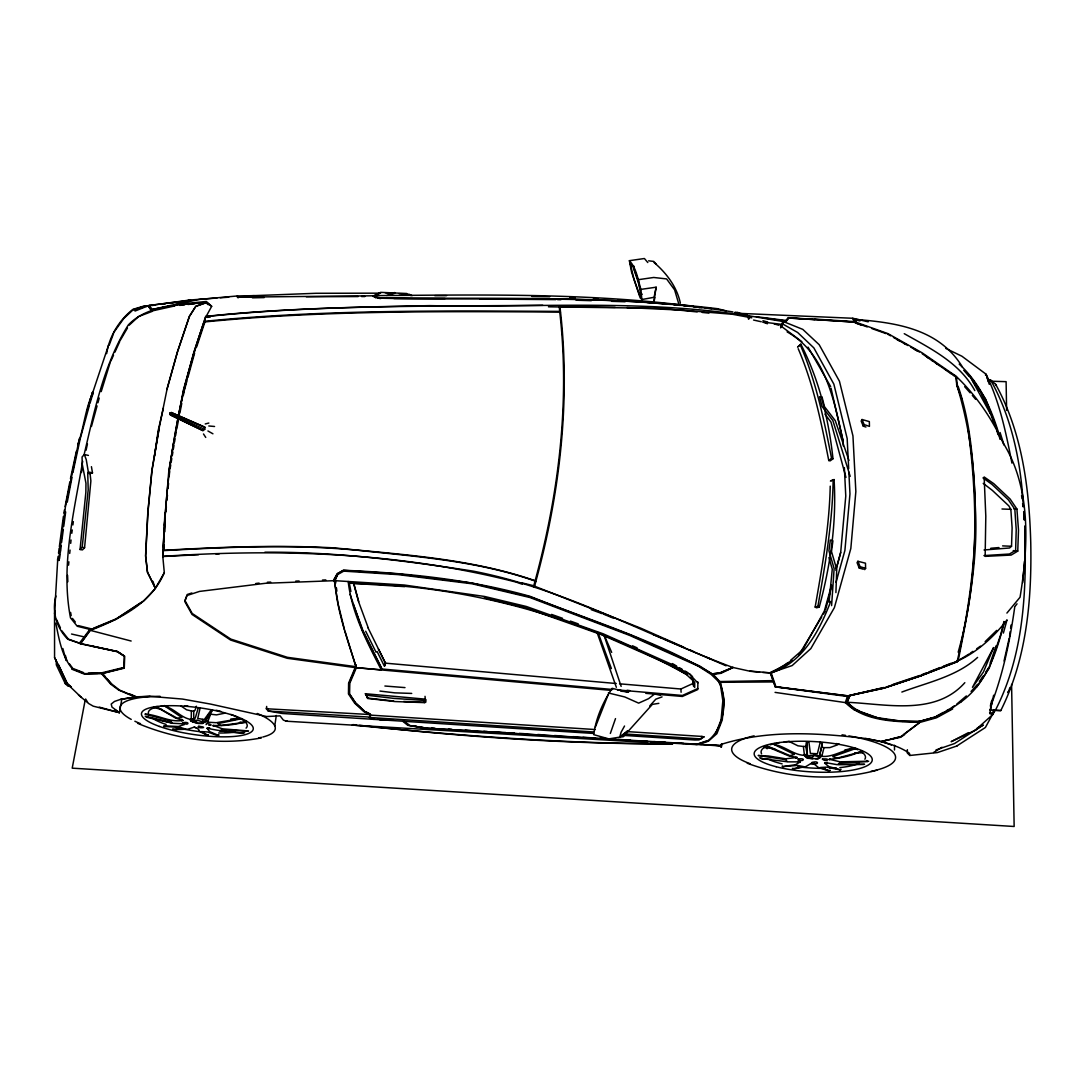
<?xml version="1.0" encoding="UTF-8"?>
<svg xmlns="http://www.w3.org/2000/svg" width="1085" height="1085" viewBox="0 0 1085 1085"><rect width="100%" height="100%" fill="white"/><g stroke="black" fill="none" stroke-linecap="round" stroke-linejoin="round"><path stroke-width="1.5" d="M907.358 749.694L907.345 753.058L909.827 755.472L937.413 752.57L957.377 745.829M692.773 679.359L693.681 686.452L692.773 679.359L690.67 677.298M694.685 687.483L694.726 682.289L686.113 674.233L669.838 664.834L601.497 634.698L525.33 607.749L484.249 597.93M697.886 681.936L697.764 689.545L682.37 696.462L645.792 693.342M894.488 749.979L894.528 745.3M57.681 560.131L54.548 613.798L54.562 657.537L67.419 684.079L81.429 697.479M218.994 734.87L217.814 735.359M164.486 705.508L165.34 706.403C175.499 709.102 182.524 719.775 193.727 719.653L193.727 711.109L195.015 710.268L196.385 706.213M815.445 758.632L818.226 758.51L818.253 757.357M812.651 758.768L807.281 757.872L805.219 756.34L805.26 755.187M807.281 757.872L807.308 756.72M1024.85 558.002L1024.783 525.967M984.041 549.973L1009.579 547.993L1011.532 546.27L1012.115 527.852L1010.84 509.34L1008.819 505.854L992.355 490.393L983.227 483.367M123.839 667.451L124.246 656.154L117.234 651.502L92.754 646.28M835.911 592.586L836.725 569.354L831.503 551.533L832.914 540.832L830.351 540.045L828.926 550.746L834.134 568.581L831.598 605.633M1017.757 551.112L1018.503 530.077L1016.916 509.055L1010.135 499.046L993.765 483.652L984.149 476.966L985.804 516.284L985.153 556.361L1011.166 555.072L1017.757 551.112L1013.241 550.61M830.228 486.148C829.36 526.822 822.118 567.062 815.16 607.058L816.517 607.803L819.243 607.139C830.391 565.678 836.738 522.536 834.067 479.57L831.368 480.614M834.067 479.57L833.131 480.045C832.548 522.55 825.21 564.607 817.887 606.379L815.16 607.058M191.245 719.491L191.367 710.946L186.593 709.807L181.141 706.104M164.934 512.852L162.791 556.361L164.31 572.69C151.412 603.246 119.662 619.087 90.34 630.358L80.412 643.771L89.933 630.1L91.832 628.92M542.785 305.305C430.433 306.458 317.688 304.817 205.784 316.603L204.224 321.987C178.293 395.225 165.734 472.789 163.374 550.326L162.899 556.51L198.487 554.72M163.306 546.962L164.038 531.921M164.377 525.248L168.826 470.876L177.872 418.525M163.957 550.027L164.201 545.036M164.852 531.758L165.245 523.458M995.637 385.446L995.704 384.402L990.673 380.116L988.042 380.035M780.658 327.887L782.895 324.089L783.085 321.146L785.554 320.97L788.239 317.647L854.682 322.15L855.4 323.045M248.587 730.965L222.466 728.835L213.053 725.404C224.08 726.123 236.747 724.522 246.729 721.403M80.222 643.527L67.812 639.241C56.488 627.835 51.754 611.669 55.905 595.99M721.579 743.89L721.281 747.172L721.145 745.598L424.154 728.144L407.797 725.336L403.037 721.511M721.566 744.066L721.294 747.28L721.471 744.296C767.746 729.703 817.968 732.823 865.627 738.505C880.64 741.299 896.617 744.5 909.406 753.261L909.827 755.472M854.682 322.15L852.783 318.271L741.163 313.443M992.585 698.74L989.873 713.713L992.829 714.472L995.23 710.01M1022.694 582.726L1024.565 561.298M835.952 570.398L840.685 552.468L845.771 496.048L844.361 467.594M165.896 511.822L166.358 506.79M166.982 500.104L167.443 495.086M168.066 488.386L168.528 483.367M169.151 476.668L169.613 471.649M54.548 613.798L54.806 611.031M830.351 770.391L828.086 770.716L818.063 767.285L813.723 763.677L811.024 763.447L805.938 766.553L794.64 768.763L792.335 768.37M68.558 565.19L68.884 561.827M69.711 553.431L70.05 550.068M70.701 543.354L71.04 539.991M829.062 602.189L832.263 569.123L828.94 557.582M84.332 454.534L86.257 459.674L88.346 472.016L87.736 473.182L90.069 473.67L90.882 480.926L84.576 547.694L82.446 549.919L80.046 549.512L85.851 492.427L85.959 483.205L82.216 464.027L82.08 456.975L84.332 454.534L88.427 455.415M80.046 549.512L82.189 547.301L88.197 489.932L87.736 473.182M205.567 317.525L211.67 306.323L206.34 301.481L174.224 304.641L152.063 309.496L149.554 305.455L145.471 306.079L190.065 300.002L216.932 298.036M60.611 551.302L61.262 545.429M1009.579 636.502L1010.176 631.606M1010.583 628.337L1010.989 625.068M356.205 664.82L355.175 667.601L287.254 658.297L230.576 640.042L192.045 614.449L184.789 601.51L187.054 595.489L199.477 591.42L265.54 583.282L334.804 580.665C336.865 610.774 347.336 639.146 356.382 667.641L381.31 669.893L381.554 667.912L374.013 652.817M59.227 560.443L57.519 559.982L58.102 556.388M58.522 553.147L59.133 548.278M71.8 533.291L72.247 529.955M72.898 524.937L73.332 521.6M59.363 546.609L63.391 516.46M61.587 542.486L63.31 529.616M63.73 526.401L65.67 511.917M829.564 770.852L820.463 767.488L826.729 767.136L839.98 769.902M425.035 696.326L425.523 702.321L424.289 702.619L395.021 701.561L367.883 698.496L365.374 693.722L424.655 699.093L423.679 700.367L424.289 702.619M425.903 699.554L425.523 702.321L403.688 701.439M855.794 748.27L854.668 748.908C842.692 749.192 831.91 758.727 819.555 755.933L822.471 742.615M274.776 725.851L276.295 715.476M593.59 733.446L282.276 713.482L268.28 711.055L266.34 708.749L266.679 706.43M58.563 560.43L65.358 507.143L79.341 438.557M59.472 558.911L60.204 554.299M1014.692 607.302C1009.932 641.14 1002.893 674.775 990.483 706.688M192.56 720.033L190.946 721.023L198.053 723.492L202.624 723.519L205.201 721.023M653.848 301.467L656.154 287.2L640.909 289.383C637.926 279.767 636.556 268.158 629.381 260.685L631.551 272.064L640.164 297.86L641.859 299.528L654.052 297.304L656.154 287.2M202.719 719.436L202.542 720.535L205.024 722.122M203.383 722.122L203.207 723.207L198.175 723.18M748.311 318.854L748.514 315.938L737.068 312.263M190.526 719.369L190.35 720.467L192.859 722.04L196.846 722.895M192.859 722.04L193.035 720.955M168.812 472.002L173.817 442.029M170.169 468.367L170.711 465.085M171.254 461.803L171.796 458.521M172.352 455.239L172.895 451.957M173.437 448.675L173.98 445.392M174.536 442.11L175.078 438.828M175.621 435.546L176.163 432.264M158.993 429.443L151.995 470.497L147.94 512.391L145.675 555.832L147.438 572.283L155.386 588.287L164.31 572.69M748.908 319.031L749.409 316.088L735.237 312.249M204.699 429.402L205.051 427.395L203.627 426.595L171.335 412.517L169.884 413.331L170.86 415.175L202.922 430.609L204.699 429.402L169.884 413.331L170.86 415.175L172.027 414.375L172.271 413.046L171.335 412.517L169.884 413.331L172.271 413.046L205.051 427.395M170.169 413.317L169.925 414.633L202.922 430.609M88.577 703.487L93.229 706.172L119.377 712.655L121.791 699.405M654.282 300.518L654.865 297.317M822.362 743.089L819.555 755.933M81.456 472.517L82.067 469.303M63.839 513.11L64.476 509.828M65.1 506.546L69.833 481.889M67.256 502.152L71.976 477.481M85.172 700.083L72.207 768.166L1014.149 826.485L1011.586 684.404M721.471 744.296L721.145 746.019L690.074 743.808M178.618 415.772L183.69 389.8L193.93 352.639L203.926 322.408M130.037 694.102L135.801 696.475L135.34 697.045L118.699 690.074L110.751 684.187L101.529 673.663L101.705 672.768L111.552 684.187M178.51 415.311L183.528 389.651L193.889 352.11L205.689 316.413C280.038 308.452 354.958 307.15 429.674 305.631C535.936 307.692 643.093 299.162 748.514 315.938M176.76 429.023L178.32 421.021M179.879 413.019L181.765 403.403M183.324 395.401L183.962 392.2M767.448 323.75L762.823 322.082L782.041 324.388L783.411 321.567L745.531 315.247M821.806 756.381L823.963 747.66L829.889 747.592L837.81 744.758M773.076 743.659L774.093 744.486C785.662 746.249 795.034 756.543 807.321 755.282L807.131 741.76L807.199 745.11M82.691 461.288C73.929 512.622 60.516 565.773 70.484 617.826L77.266 626.276L91.004 629.639L115.62 619.481L143.613 601.076L154.911 589.087M84.087 454.764C94.571 410.361 103.794 364.126 128.301 324.957C148.048 304.37 179.703 305.387 206.164 302.335L208.266 304.248M86.081 450.221L87.437 443.887M70.457 478.607L76.398 451.143M72.912 472.545L80.263 438.53L89.513 404.936M145.173 716.236L171.81 722.868L171.213 721.132L144.942 714.12C157.759 714.622 169.965 722.786 182.972 720.399L175.756 718.175L157.216 707.311M122.198 667.858L102.465 672.659L102.261 673.568L124.26 668.157L124.721 656.249L117.56 651.515L80.86 643.608L68.396 639.133L61.736 630.711M990.198 709.793L993.657 695.2M868.678 761.209L840.075 761.833L829.238 759.242C840.197 758.537 853.041 755.363 862.127 750.752M958.177 652.18C978.724 580.027 977.897 503.128 968.159 429.24M1004.045 660.996L1009.213 638.143M106.642 353.615C109.382 336.119 119.025 320.401 132.831 309.401L144.847 305.767L148.197 305.78L152.402 311.286L138.582 316.549L129.074 325.256M787.14 761.494L785.73 759.663L758.157 755.485L768.221 755.974L785.689 758.795L797.136 757.452L788.768 755.879L766.864 746.548M990.415 705.684L991.514 701.168M535.773 581.736L535.136 580.706C470.524 558.409 401.572 554.584 334.017 547.871C277.123 544.846 220.201 547.071 163.374 550.326M534.349 587.378L535.827 581.479C560.145 492.346 571.022 398.588 559.901 306.54L615.209 307.38M533.535 586.673L535.136 580.706C558.789 493.607 570.032 402.074 559.765 312.06L559.29 307.069M825.617 609.512L831.639 586.687M91.452 426.459L97.067 405.912M97.935 402.752L99.223 398.005M610.028 738.709L619.738 737.122L621.068 732.28L624.54 726.014M77.794 444.674C83.925 428.331 85.457 406.848 93.351 392.105L89.974 403.389M184.274 390.6L186.959 380.835M187.854 377.58L194.581 353.167M1001.048 633.342L1003.951 621.502M1003.381 633.097L1007.029 619.861C993.399 637.492 975.835 653.414 955.234 661.986L922.304 674.951M1004.452 621.854C996.749 651.542 987.201 682.845 961.215 701.737M831.598 585.046L824.329 611.099L802.764 649.752L790.504 660.412M836.142 568.757L840.685 552.468M830.757 601.348C819.663 630.236 803.009 662.759 771.259 672.768M836.06 582.265L844.903 550.488L849.962 493.906L848.863 472.083M166.846 389.556L177.343 352.083L189.332 316.454L195.748 306.418L206.598 302.512L211.67 306.323M86.976 411.364L89.513 402.386M101.203 391.604L110.087 362.743M595.38 727.045L608.048 695.01M610.34 733.446L615.507 718.609M783.085 321.146L780.549 326.924M90.109 400.446L108.717 344.704M196.616 347.01L204.78 322.367M623.916 733.921L701.1 738.912L701.941 736.43L703.975 736.891L699.011 739.916L694.97 739.997L623.712 735.399M384.605 666.217L385.65 663.193L384.307 666.054L377.092 651.488M990.103 663.26L996.098 645.792M1000.628 634.888L989.194 668.211L976.5 687.198M820.368 741.638L817.371 753.763L810.373 753.41L808.895 742.018L807.606 742.208M92.388 392.322L89.933 400.88L92.713 392.078L92.306 395.659M109.287 344.894L113.572 333.434M951.301 708.627L935.582 717.199L919.226 721.606C894.582 721.077 865.247 720.494 846.856 702.063L849.989 695.268L884.682 687.578M901.757 721.308L918.52 721.403L919.809 722.312C894.501 721.634 864.392 721.389 845.337 702.592L847.616 695.905L883.895 688.175L920.039 676.118L957.092 661.755C978.168 571.605 984.488 473.779 956.55 384.226M902.761 721.362L875.921 717.483L854.207 709.726L846.273 702.239L848.429 695.648M849.528 696.394L847.29 702.293L855.224 709.78L876.951 717.538M212.66 710.16L205.201 721.539L207.805 721.552L210.612 714.215L216.498 714.879L224.758 713.184M198.311 707.732L195.3 717.904L193.727 719.653M839.939 770.214L840.902 769.224M697.831 682.94L689.599 674.3L672.334 664.59L603.274 633.843L526.347 606.488L484.547 596.465L404.149 585.005L334.804 580.665L337.747 573.558L343.62 570.357L397.829 573.884L471.555 582.957L530.023 596.777L631.009 635.159L699.608 665.946L712.818 674.422L720.616 682.302L724.048 700.856L722.257 719.925L716.887 733.663L708.41 741.204L697.316 744.663M205.201 721.539L208.225 715.083M355.175 667.601L348.611 683.143L348.448 693.912L354.673 703.175L363.746 711.557L369.47 714.445M355.88 667.356L349.316 682.818L349.112 693.478L355.31 702.673L364.37 711.041M629.856 690.63L627.157 690.236L628.473 692.298L612.157 688.338C603.111 701.886 595.801 718.311 593.753 734.667L611.601 739.658M157.135 707.664L156.972 706.443M993.168 710.417L1000.777 710.58C1026.722 658.731 1031.876 599.774 1030.75 542.649C1029.245 488.399 1022.26 432.644 995.704 384.402M989.723 709.888L995.42 710.2C1023.901 654.906 1026.722 590.972 1024.81 530.036M110.779 361.224L113.545 355.161M114.929 352.123L119.77 341.49M715.761 733.541L721.077 719.843L722.854 700.72L720.521 685.598L718.704 681.705L711.109 674.382L698.591 666.298L629.517 635.349L529.819 597.482L472.192 583.798L398.046 574.616L343.755 571.13L337.788 574.467L334.804 580.665M993.874 710.051L992.422 713.062L989.588 712.519M862.033 419.515L864.135 424.601L869.451 426.378L869.343 421.604L862.033 419.515L861.178 421.102L863.28 426.161L865.938 427.042M994.904 709.997L985.397 727.492L957.241 745.693M863.28 426.161L864.135 424.601M807.321 755.282L805.789 746.385L806.372 742.208M120.462 339.985L127.501 327.928M798.601 655.394L821.752 616.85M823.474 613.988L825.183 611.14M337.747 573.558L333.448 580.624L337.123 573.775L343.321 570.249C406.265 572.989 469.357 579.227 530.172 596.37C591.162 620.959 655.435 640.042 712.14 673.88L719.775 672.944L732.673 667.411L748.65 670.937L770.608 672.903L792.172 665.553L810.821 648.613L834.379 607.641L850.83 548.481L855.848 491.6L852.946 435.912L839.437 381.228L819.175 344.691L802.791 329.379L783.411 321.567L785.893 321.377L788.402 318L855.617 322.123L887.883 333.597L922.033 352.761L955.424 375.763L956.943 385.5L962.069 399.714M864.704 569.639L865.599 568.309L865.477 563.196L857.923 561.284L857.055 562.627L859.212 568.025L863.334 569.232M859.212 568.025L860.093 566.695L857.923 561.284M977.585 684.296L971.061 691.47M979.402 681.583L983.024 676.158M985.75 672.09L988.476 668.021M114.101 331.996L123.839 318.42L133.306 309.605L146.367 305.767M814.781 319.587L788.714 318.054L786.367 321.119L783.845 321.363M658.839 703.351L652.383 704.368L623.278 736.742L619.738 737.122L627.713 730.693M79.246 643.432L90.462 628.649L78.215 625.584M1014.95 606.474L1017.038 603.83M70.905 687.225L67.419 684.079L58.549 664.712M1006.907 613.079L1020.049 597.238C1028.309 546.894 1031.36 489.579 1003.978 444.28M985.438 374.976L986.075 374.216L961.907 356.219L945.781 348.407M854.139 319.804L854.546 319.343C895.654 322.57 938.932 328.47 962.463 367.083M853.203 319.79L859.483 320.658M186.498 301.074L190.065 300.002M649.712 705.969L655.801 699.174L662.053 696.895M921.287 675.684L884.085 688.107L848.633 695.919L775.205 686.832L770.241 672.863L762.796 672.483M404.176 721.389L409.52 725.431L424.75 728.008L696.095 744.595L706.403 740.974M797.584 347.173L800.811 344.216C819.175 379.709 828.696 419.19 832.995 458.752L830.161 460.867L828.764 460.528C821.304 422.621 813.587 384.293 798.194 348.692M985.153 641.628L996.695 630.399M205.241 423.964L208.835 423.041M966.355 695.946L956.753 704.124M798.167 346.59L800.811 344.216M968.512 732.619L951.138 741.679L975.171 730.313L992.829 714.472M848.104 695.973L883.665 687.524M788.063 662.555L784.387 665.742L770.364 672.415M964.836 682.682C935.175 716.059 886.499 704.002 847.29 702.293L846.856 702.063M865.627 738.505L881.454 741.57L887.937 739.821M977.599 657.415C956.59 676.565 927.756 682.343 901.852 692.054M373.891 719.423L370.5 717.524L369.442 714.513L266.34 708.749M919.809 722.312L900.97 736.525L891.002 739.075M904.117 734.301L920.121 722.23M828.764 460.528L831.571 458.412L832.995 458.752M619.738 737.122L626.994 731.846M759.609 757.805L762.47 758.374M268.28 711.055L370.08 717.117L373.348 718.69M904.632 734.626L900.618 737.271L881.793 741.286M848.497 696.339L849.257 695.81M950.541 708.424L954.271 705.847M961.473 701.588L951.559 708.478L935.867 717.063L919.538 721.457M970.397 653.089L972.933 651.353M976.731 648.735L980.528 646.131M975.171 730.313L982.996 725.078L977.205 728.089M141.172 602.433L116.217 618.857L93.351 628.296M982.996 725.078L954.529 743.537L936.002 749.938M172.624 728.957L174.848 729.608L180.056 728.605M933.602 752.475L942.024 747.24M770.404 673.636L791.982 660.372M955.844 662.053L969.136 653.97M146.095 717.009L147.75 717.063M798.112 760.788L800.296 761.873L795.454 764.722L782.461 766.647L782.271 765.983M166.859 706.606L167.578 706.186M829.238 759.242L830.215 758.7L829.496 759.907M286.982 720.82L286.277 721.213L647.596 742.479M936.274 716.222L943.408 712.33M946.269 710.77L949.117 709.21M952.671 708.953L936.518 717.768L920.704 722.19L918.52 721.403M696.095 744.595L707.298 741.096C725.933 728.415 730.693 688.338 712.14 673.88M805.219 756.34L807.701 755.065M808.176 755.743L805.924 756.896L807.796 758.293L817.724 758.863L820.002 757.71L818.171 756.326L813.262 755.499M818.226 758.51L820.735 757.235L818.714 755.702L813.302 754.807M174.224 304.641L199.247 299.419L237.303 295.961L238.266 297.019L249.197 297.032L373.633 295.798L380.686 292.353L406.685 293.506L410.93 295.595M196.168 727.777C189.78 726.109 199.749 727.764 199.125 731.154L206.286 734.843L208.388 734.748M639.675 295.378L641.004 296.68L638.278 280.283L632.962 266.747L630.236 263.574L633.911 278.967L639.675 295.378L642.198 294.143M218.627 735.454L209.758 731.683L207.004 728.266C219.129 730.639 232.407 733.189 244.708 732.66M956.482 661.524L955.275 662.094L958.055 661.294C967.861 612.591 977.599 563.291 975.618 513.015C973.693 470.971 972.146 427.924 958.597 387.698C956.265 384.456 957.173 380.225 956.346 376.536L950.419 373.186M918.927 721.566L934.85 717.009M373.281 296.503L379.126 293.832M619.562 683.808L680.878 689.002L692.745 683.591M900.645 736.81L881.454 741.57M697.818 688.527L682.424 695.458L617.609 689.924M824.641 763.148L827.326 762.47L824.641 763.148L828.845 766.566L840.644 769.875M246.01 722.19L221.069 725.458L217.814 723.654L241.833 718.623M135.001 311.056L148.197 305.78L151.547 311.097M830.418 481.103L833.131 480.045M921.287 674.897L925.993 673.053M929.14 671.832L940.125 667.56M943.258 666.326L951.111 663.274M920.039 676.118L957.092 661.755M213.026 726.001L214.016 725.607M793.121 768.804L803.456 766.553L797.394 765.427L782.461 766.647M386.775 295.486L394.709 292.53M207.004 728.266L209.703 727.913L208.985 728.157M701.683 737.705L703.975 736.891M206.598 302.512L195.843 306.228L189.468 316.291L177.492 351.92L166.995 389.406L158.844 429.579L151.846 470.632L147.804 512.527L145.553 555.954L147.519 572.134L155.386 588.287M184.138 724.536L182.321 723.315L184.138 724.536L178.415 726.53L163.876 725.824M286.616 721.349L283.334 720.06L280.079 715.856L266.693 716.534L210.585 704.084L182.511 699.066L150.069 696.339L135.747 696.841L120.421 699.418L114.495 701.439L111.212 704.07L111.958 707.067L119.377 712.655L99.264 707.122M893.063 684.391L919.714 675.507M886.255 687.063L920.745 675.562M90.069 473.67L92.496 472.87L91.425 466.672M191.882 592.98L187.217 594.499L184.965 600.534L192.208 613.473L230.739 639.065L287.389 657.32L355.894 666.692L344.962 631.077M193.74 727.289L187.759 729.228L174.848 729.608M391.753 294.211L394.601 293.343M133.957 309.93L142.732 307.272M854.668 748.908L832.778 756.638L836.915 758.225L861.558 751.674M877.06 770.147C834.731 781.593 788.253 778.393 747.212 763.23M844.659 750.115L852.43 748.121L853.081 748.704M102.627 673.297L124.314 667.777M57.695 559.643L58.319 560.186M152.931 310.758L174.712 305.929M208.795 425.971L214.559 426.486M152.063 309.496L170.114 306.065M173.397 305.441L176.692 304.817M261.363 737.895C220.052 745.775 176.109 739.617 137.564 723.288M173.369 729.486L185.454 728.984L180.056 727.37L163.916 726.462M120.421 699.418L135.34 697.045M629.381 260.685L644.409 258.515L647.799 262.543M638.455 279.672L653.712 277.475L666.597 278.926L674.612 289.871L678.83 304.085M183.935 301.155L189.997 300.287M711.95 673.975L720.291 672.822L732.578 667.682M712.818 674.422L721.023 673.31L733.243 667.411M151.805 305.522L155.169 305.102M161.882 304.248L165.245 303.827M170.291 303.19L173.641 302.769M178.686 302.132L182.036 301.711M149.649 305.36L182.416 301.359M255.789 583.513L259.084 583.106M204.224 321.35C322.286 309.578 441.202 310.744 559.684 311.395M204.224 321.987C322.313 310.256 441.256 311.409 559.765 312.06L560.43 312.317M230.793 719.057L238.741 718.134L240.694 719.097M239.27 718.758L216.227 722.705L207.167 722.162M179.662 305.387L184.626 304.844M187.922 304.478L194.54 303.759M189.482 300.654L191.041 300.477M207.126 317.376L210.259 317.091M237.303 295.961L254.378 295.649M990.795 548.25L999.014 547.559M220.309 297.792L228.732 297.195M85.05 637.071L71.529 634.033M199.518 303.285L206.218 302.864L208.306 304.776M163.198 550.624C228.067 547.084 293.248 544.033 358.036 550.298C417.522 556.713 478.146 560.986 534.959 581.017M789.053 741.435L797.923 745.815L803.375 746.494L804.365 754.645L806.969 754.509M854.709 752.895L862.561 752.854M107.347 679.156L111.348 683.713L119.581 690.114L136.1 697.018L150.069 696.339M803.375 746.494L805.789 746.385M248.058 295.88L315.966 293.289L380.577 293.167M267.358 582.238L270.707 582.102M295.757 581.112L299.094 580.99M322.476 580.068L325.812 579.933M215.901 553.974L219.224 553.852M208.808 725.255C215.617 725.77 205.201 721.918 206.123 724.631M88.346 673.107L101.705 672.768M101.529 673.663L84.304 674.083L71.827 669.174M252.425 297.819L264.211 297.588M306.296 296.761L358.213 296.558M97.745 673.378L84.725 673.622L72.356 668.794C61.75 656.262 59.01 638.807 55.823 623.156M719.992 681.543L772.642 680.62M548.454 306.811L661.918 308.371L697.167 311.924M983.932 555.601L1009.47 554.015L1015.628 550.298L1016.211 529.751L1014.828 509.313L1008.48 499.941L992.097 484.466L982.983 477.902M732.904 311.938C616.592 293.438 497.839 301.033 380.428 298.199L375.193 297.263L372.86 295.635L375.695 297.751L374.149 295.622C480.601 294.862 587.568 292.706 693.396 306.363M434.8 295.662L446.505 295.662M720.616 682.302L773.13 681.936M393.435 720.142L380.903 720.223L378.041 718.772M393.882 298.511L445.189 298.524M198.745 708.207L200.074 708.207L197.741 718.473L204.305 719.518L211.168 710.051L212.185 710.499M361.563 296.544L364.913 296.53M555.818 299.609L480.099 299.067M1013.946 509.041L1016.916 509.055M531.704 296.449L549.675 296.761M867.797 761.589L839.898 762.769L838.081 764.342L864.582 764.274L863.294 764.477L836.955 764.64L826.539 762.796M59.756 552.753L60.448 552.767M264.916 552.211C334.777 551.722 404.162 560.47 473.074 571.117C564.403 588.68 646.267 635.132 732.673 667.411M990.863 381.215L1006.107 381.662L1006.622 410.415M80.046 643.147L80.86 643.174M557.514 299.623L560.891 299.731M576.108 300.206L591.311 300.681M611.587 301.318L625.109 301.752M647.067 302.444L670.381 304.37M411.717 693.423L394.818 692.854L379.953 691.064M1001.984 508.987L1010.84 509.34M1002.594 545.891L1011.532 546.27M570.14 297.588L575.118 297.819M618.314 299.813L623.305 300.043M626.94 307.557L684.065 310.256L732.606 314.297L751.769 317.837M569.747 297.561L574.819 297.805M760.666 758.496L788.171 761.86L800.296 761.873M56.257 660.073L56.325 664.888L65.276 683.659L67.65 683.781L71.122 686.886M183.053 723.803L172.569 723.261L147.194 717.388M254.243 296.49L237.167 296.802L238.117 297.873M650.946 742.669L664.359 743.401M814.916 319.099L854.722 321.635M696.475 744.202L701.412 744.473M707.99 744.853L719.491 745.503M404.502 586.632L350.102 583.174L351.594 583.35M431.532 728.035L434.909 728.238M448.417 729.052L451.78 729.269M465.289 730.083L470.348 730.395M483.856 731.222L487.233 731.426M493.987 731.846L505.8 732.565M510.859 732.863L514.236 733.08M519.267 733.379L524.299 733.691M537.712 734.504L541.062 734.708M554.489 735.535L559.521 735.833M572.934 736.661L576.284 736.864M582.998 737.271L594.729 737.99M599.761 738.288L611.56 739.007M618.314 739.428L630.154 740.146M643.663 740.974L647.053 741.177M653.807 741.597L665.634 742.316M674.083 742.832L683.686 743.415M354.971 583.472C471.243 585.751 585.222 618.938 686.913 674.626M369.931 715.083L595.245 729.54M626.791 731.575L701.941 736.43M593.481 731.955L370.5 717.524L369.442 714.513M191.014 718.731L193.578 718.894M761.914 758.781L771.082 759.378M191.367 710.946L193.727 711.109M995.42 710.2L1000.777 710.58M734.477 312.575L737.502 312.792M384.89 686.018L404.99 687.605M399.09 293.709L406.577 294.32M81.334 643.839L80.412 643.771L117.451 651.746L124.246 656.154M763.84 747.416L774.785 748.826M616.253 683.523L385.446 663.166L378.394 648.979M612.618 689.49L381.689 668.984L362.743 631.429L350.089 594.336M610.882 690.358L356.368 667.723L349.79 683.238L349.587 694.007L355.799 703.256L364.872 711.624L370.595 714.513M620.864 691.199L627.51 691.769M385.161 292.747L389.623 293.126M811.078 763.718L813.696 763.948M352.272 724.997C458.779 735.644 565.638 743.89 672.741 743.849C568.092 744.215 463.566 736.891 359.61 725.295M749.952 671.262L759.581 672.185M702.198 312.426L708.925 313.104M673.69 304.709L680.309 305.4M683.618 305.739L690.236 306.431M693.546 306.77L701.819 307.625M705.128 307.977L711.746 308.655M715.056 309.008L718.365 309.347M352.883 724.604L356.246 724.943M633.287 300.803L636.624 301.155M643.296 301.874L646.633 302.227M653.306 302.946L656.642 303.298M423.679 700.367L394.208 698.428L366.432 695.2L365.374 693.722M393.652 701.005L367.3 698.048M756.326 316.684L786.069 320.482M247.746 731.263L221.991 729.649L219.577 730.788L243.61 733.189M847.616 695.905L775.409 686.629L770.608 672.903M775.205 686.832L847.643 696.502M240.083 722.027L244.342 722.61M764.03 318L785.554 320.97M845.337 702.592L775.07 692.379M660.589 695.037L654.486 694.088L648.572 698.672L638.658 703.134L624.743 696.95L608.346 692.962M377.349 298.022L380.659 298.578M82.189 547.301L84.576 547.694M648.599 260.807L653.726 261.417L656.262 264.225M413.453 725.702L416.694 726.245M419.922 726.801L423.164 727.343M854.207 709.726L859.157 710.675M819.989 755.187L822.322 755.662M153.297 707.379L162.302 709.644M696.624 307.028L699.866 307.692M88.346 472.016L92.496 472.87M821.887 747.226L823.963 747.66M197.158 720.06L204.265 722.529M753.546 320.048L761.277 321.743M860.419 320.685L854.546 319.343L856.431 322.584M852.783 318.271L868.203 321.825M521.614 582.794L532.898 585.534L640.638 628.12L683.848 647.216M726.272 310.893L717.483 308.696C605.891 295.283 493.16 299.216 380.984 297.9L375.939 297.032L374.149 295.622M90.34 630.358L131.149 641.032M762.945 320.699L767.732 322.055M774.12 323.873L778.908 325.242M860.093 566.695L865.599 568.309M820.775 742.628L821.996 742.994M739.116 313.28L742.316 314.27M955.424 375.763L953.105 375.044L953.701 375.722M766.213 745.612L789.989 755.635L794.423 754.428L774.093 744.486M205.784 720.901L207.805 721.552M146.149 306.553L144.847 305.767M208.822 713.618L210.612 714.215M882.064 741.733L891.382 744.947M522.373 584.286L516.202 582.116C401.124 552.496 280.906 548.454 162.791 556.361L162.858 556.456M856.811 323.533L861.558 325.215M867.2 326.91L856.16 322.977L853.61 319.315M871.933 328.592L886.133 333.637M551.56 614.408L562.545 618.314M570.385 621.095L578.237 623.889M591.176 609.634L602.284 613.69M74.39 669.052L83.491 672.605M369.266 717.687L372.86 719.111M408.597 724.889L403.796 721.05M603.87 614.273L613.12 618.07M653.197 634.549L662.447 638.346M726.109 665.81L663.993 638.984M690.033 649.942L693.112 651.312M707 657.442L710.092 658.812M632.501 645.806L637.098 647.853M157.284 707.325L177.113 718.134L181.927 717.592L165.34 706.403M409.289 294.293L412.11 295.676M365.794 711.76L370.08 713.93M379.18 718.84L382.042 720.291M163.374 408.123L158.22 430.338L154.518 456.039M217.814 735.671L207.588 731.968L201.417 731.615L207.642 735.115M817.887 606.379L819.243 607.139M887.706 334.194L890.582 335.821M893.47 337.435L902.123 342.29M905.012 343.904L907.901 345.532M910.776 347.146L919.443 352.001M897.051 339.578L899.926 341.192M902.815 342.819L905.69 344.433M914.329 349.289L917.205 350.916M207.927 430.976L212.931 433.797M904.253 333.678C930.604 348.543 959.818 362.878 974.805 390.586M787.127 331.915C825.78 353.181 834.256 401.518 843.045 440.808L843.289 445.84M672.388 663.572L676.633 666.068M679.468 667.736L682.302 669.404M685.137 671.072L687.971 672.741M796.268 758.09L795.319 757.466L797.136 757.452M115.363 709.943L119.377 712.655M926.888 357.046L932.259 360.735M936.287 363.516L940.302 366.296M945.672 369.999L951.043 373.688M922.223 353.737L928.936 358.375M931.622 360.22L936.992 363.923M941.02 366.703L946.391 370.405M780.495 325.69L801.856 341.666M654.106 262.556C666.461 273.054 677.013 287.05 680.376 303.217M782.895 324.089L797.665 332.498L813.845 347.878L833.863 384.144L847.168 438.516L848.687 468.734M78.473 694.942L88.061 702.999L85.634 699.011M181.86 720.847L181.059 720.155L182.972 720.399M65.276 683.659L68.111 686.249M689.382 673.568L692.569 676.701M964.687 386.694L970.153 392.838M956.346 376.536C976.676 395.849 992.504 419.434 1004.005 444.945L1000.085 432.522M959.208 364.112C980.854 384.063 992.572 411.174 1000.384 439.018M964.511 370.622L973.381 380.564L985.682 399.158L997.4 430.636M963.819 370.297L969.38 376.509M102.343 673.473L105.354 676.891M972.336 395.415L975.605 399.28M72.451 618.409L75.326 622.003M824.98 414.158L830.974 422.065L845.947 477.427M205.743 437.418L203.492 433.973M69.359 663.789L72.871 668.455M972.702 380.225L979.728 390.858M981.491 393.516L984.122 397.49M972.445 380.537L975.957 385.853M808.04 347.132L830.662 386.613M804.365 754.645L804.785 755.418M381.31 669.893C366.906 641.832 351.838 613.31 348.19 581.492M373.254 651.312L362.878 630.371L353.262 604.128M990.673 380.116C1012.197 418.62 1020.971 462.793 1023.386 506.492M365.699 631.253L376.02 652.207M368.1 627.984L385.446 663.166M54.562 657.537L67.419 684.079M56.447 619.413L60.421 627.876M366.432 695.2L367.883 698.496M866.834 760.476L867.132 761.155M604.359 635.498L611.682 652.41M775.761 686.262L771.082 672.768M800.228 344.799C816.042 380.93 824.017 419.868 831.571 458.412M989.1 409.845L993.779 422.431M598.025 632.528L611.398 668.591M596.804 631.728L616.348 687.293M368.29 627.998L358.565 601.687L353.588 583.404M267.697 708.41L268.632 710.96M604.114 635.485L621.149 686.398M640.652 289.763L634.481 270.924L633.857 266.028M848.972 460.46L835.274 420.682L824.451 406.59L821.996 396.852L819.609 396.717L822.064 406.468L832.873 420.573L850.192 476.356M152.958 581.384L155.074 587.704M986.699 376.332L989.276 384.334M988.449 381.676L986.075 374.216C999.719 402.115 1005.985 432.82 1011.939 463.105M997.847 432.074L1000.126 439.303M996.708 430.311L998.078 434.651M353.778 583.418L358.755 601.7M65.385 655.421L66.714 660.29M62.849 648.545L66.076 660.48M338.14 604.047L344.46 629.585M831.042 388.254L843.045 440.808M349.139 582.035L350.903 591.501M70.606 612.415L71.19 615.615M334.166 579.607L337.883 602.419M335.373 579.756L335.794 583.011M336.431 587.894L336.865 591.149M1021.568 495.492L1021.989 498.72M1022.612 503.548L1023.033 506.763M640.909 289.383L641.859 299.528M1023.887 513.205L1024.335 519.593M680.878 689.002L681.109 692.244M1023.684 511.537L1024.199 519.946M67.568 575.267L67.826 581.763M257.294 713.482A78.31 19.096 7.9 0 1 262.828 737.013M261.512 737.325A78.31 19.096 7.9 0 1 258.664 737.909M140.521 723.681A78.31 19.096 7.9 0 1 134.879 721.24M131.231 719.396A78.31 19.096 7.9 0 1 160.065 696.312M848.904 735.928A82.04 21.239 3 0 1 870.848 771.421M750.101 763.704A82.04 21.239 3 0 1 754.143 735.833M842.028 734.83A82.04 21.239 3 0 1 845.486 735.359M235.228 732.036A49.883 12.098 7.9 0 1 218.655 732.985M203.668 732.09A49.883 12.098 7.9 0 1 180.625 728.415M166.141 724.468A49.883 12.098 7.9 0 1 152.131 717.944M148.469 713.604A49.883 12.098 7.9 0 1 157.732 706.85M160.905 706.294A49.883 12.098 7.9 0 1 166.344 705.711M184.708 705.738A49.883 12.098 7.9 0 1 187.827 705.969M216.105 710.255A49.883 12.098 7.9 0 1 220.852 711.407M230.902 714.445A49.883 12.098 7.9 0 1 237.601 717.144M241.562 719.219A49.883 12.098 7.9 0 1 246.064 728.116M859.103 763.379A52.243 13.508 3.1 0 1 839.858 767.583M836.332 767.895A52.243 13.508 3.1 0 1 829.699 768.261M824.993 768.37A52.243 13.508 3.1 0 1 797.841 766.742M782.149 763.881A52.243 13.508 3.1 0 1 769.97 759.961M761.575 753.817A52.243 13.508 3.1 0 1 766.241 746.385M770.174 744.812A52.243 13.508 3.1 0 1 775.151 743.456M776.982 743.062A52.243 13.508 3.1 0 1 779.722 742.56M784.238 741.909A52.243 13.508 3.1 0 1 789.08 741.408M835.979 743.564A52.243 13.508 3.1 0 1 839.302 744.188M853.719 748.094A52.243 13.508 3.1 0 1 857.72 749.749M861.124 751.607A52.243 13.508 3.1 0 1 864.881 759.229M767.109 748.786A47.916 12.518 3.1 0 1 765.671 745.843M1009.932 687.497A15.746 1.099 -75.6 0 1 1007.653 692.149M798.058 758.998C801.49 763.257 807.972 757.533 798.058 758.998M807.579 756.15C814.509 759.785 815.445 753.288 807.579 756.15M812 762.497C818.768 766.268 819.853 759.948 812 762.497M822.416 759.066C825.97 762.891 832.303 757.886 822.416 759.066M993.602 647.582L983.39 672.103L972.472 687.334L993.602 647.582M183.419 722.569C187.23 726.625 191.367 721.471 183.419 722.569M192.167 719.87C187.678 722.434 204.943 721.132 192.167 719.87M198.84 726.272C194.337 728.564 211.494 727.954 198.84 726.272M598.377 298.89L593.4 298.66L598.432 298.931M980.067 390.492L969.583 375.586L990.293 413.602L980.067 390.492M159.509 726.462A56.42 13.644 7.9 0 0 251.964 731.358A56.42 13.644 7.9 0 0 180.734 705.955A56.42 13.644 7.9 0 0 159.509 726.462M776.182 766.742A59.105 15.204 3.1 0 0 871.567 762.023A59.105 15.204 3.1 0 0 791.969 741.475A59.105 15.204 3.1 0 0 776.182 766.742"/></g></svg>
